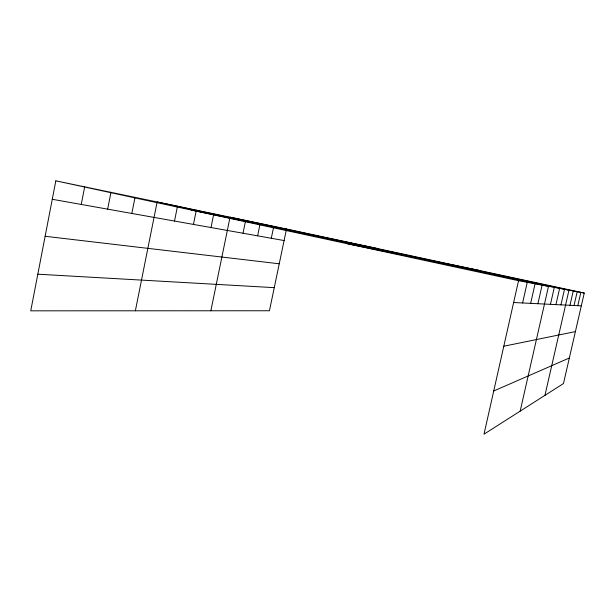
<?xml version="1.0" encoding="UTF-8"?>
<svg xmlns="http://www.w3.org/2000/svg" width="615" height="615" viewBox="0 0 615 615"><rect width="100%" height="100%" fill="white"/><g stroke="black" fill="none" stroke-linecap="round" stroke-linejoin="round"><path stroke-width="0.92" d="M55.834 180.825L30.75 310.829L269.439 310.76L286.513 228.964L55.834 180.825L518.537 280.694L584.25 293.04L563.478 383.545L484.013 434.175L518.537 280.694M81.249 204.449L84.678 186.845M107.663 209.146L110.969 192.334M131.833 213.451L135.023 197.354M135.369 310.798L157.125 201.966L548.495 286.329L520.167 411.143M174.506 221.046L177.497 206.217M193.441 224.414L196.331 210.146M210.999 227.542L213.805 213.789M210.868 310.775L229.872 218.064M243.002 233.239L245.454 221.346M257.624 235.837L260.183 223.468M271.292 238.274L273.59 227.227M522.604 302.972L527.255 282.331M530.645 303.364L535.073 283.799M537.902 303.725L542.115 285.129M550.456 304.348L554.307 287.42M555.929 304.617L559.619 288.412M560.949 304.863L564.493 289.334M544.952 395.353L568.975 290.172L230.048 217.18M569.967 305.309L573.241 290.972M574.033 305.509L577.193 291.718M577.8 305.693L580.844 292.402M493.73 390.986L569.344 357.999M503.793 346.23L575.402 331.593M513.625 302.526L581.306 305.87M37.815 274.198L274.259 287.659M45.133 236.283L279.241 263.789M52.275 199.291L284.099 240.55M347.521 243.786L478.893 270.369M191.257 210.053L377.918 248.637M286.513 228.964L584.25 293.04"/></g></svg>
